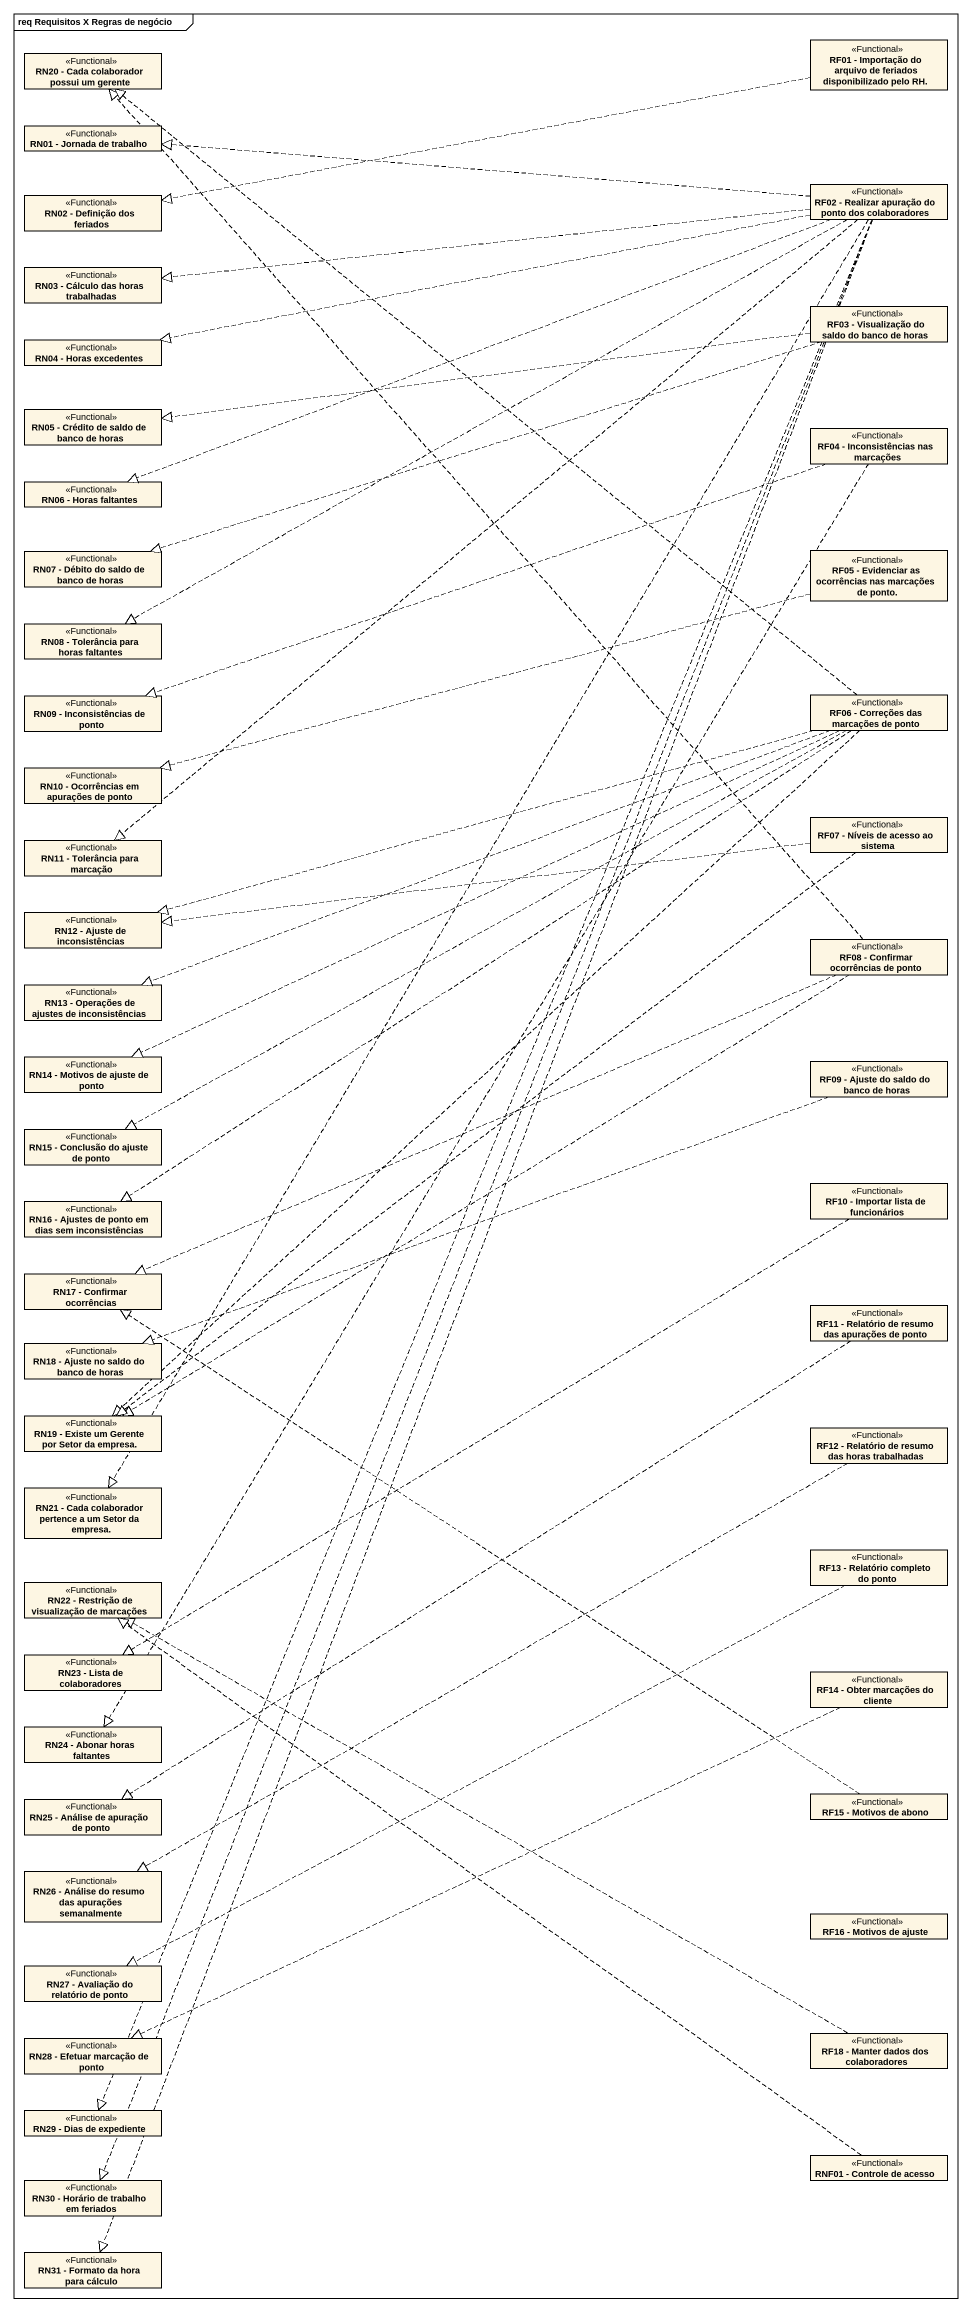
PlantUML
@startuml
mainframe req Requisitos X Regras de negócio
hide circle
hide empty members
class "RF01 - Importação do arquivo de feriados disponibilizado pelo RH." as RF01_Importação_do_arquivo <<Functional>>
class "RN20 - Cada colaborador possui um gerente" as RN20_Cada_colaborador <<Functional>>
class "RN01 - Jornada de trabalho" as RN01_Jornada_de_trabalho <<Functional>>
class "RN02 - Definição dos feriados" as RN02_Definição_dos_feriados <<Functional>>
class "RF02 - Realizar apuração do ponto dos colaboradores" as RF02_Realizar_apuração_do <<Functional>>
class "RN03 - Cálculo das horas trabalhadas" as RN03_Cálculo_das_horas <<Functional>>
class "RF03 - Visualização do saldo do banco de horas" as RF03_Visualização_do_saldo <<Functional>>
class "RN04 - Horas excedentes" as RN04_Horas_excedentes <<Functional>>
class "RN05 - Crédito de saldo de banco de horas" as RN05_Crédito_de_saldo_de <<Functional>>
class "RF04 - Inconsistências nas marcações" as RF04_Inconsistências_nas <<Functional>>
class "RN06 - Horas faltantes" as RN06_Horas_faltantes <<Functional>>
class "RN07 - Débito do saldo de banco de horas" as RN07_Débito_do_saldo_de <<Functional>>
class "RF05 - Evidenciar as ocorrências nas marcações de ponto." as RF05_Evidenciar_as <<Functional>>
class "RN08 - Tolerância para horas faltantes" as RN08_Tolerância_para_horas <<Functional>>
class "RN09 - Inconsistências de ponto" as RN09_Inconsistências_de <<Functional>>
class "RF06 - Correções das marcações de ponto" as RF06_Correções_das <<Functional>>
class "RN10 - Ocorrências em apurações de ponto" as RN10_Ocorrências_em <<Functional>>
class "RF07 - Níveis de acesso ao sistema" as RF07_Níveis_de_acesso_ao <<Functional>>
class "RN11 - Tolerância para marcação" as RN11_Tolerância_para <<Functional>>
class "RN12 - Ajuste de inconsistências" as RN12_Ajuste_de <<Functional>>
class "RF08 - Confirmar ocorrências de ponto" as RF08_Confirmar_ocorrências <<Functional>>
class "RN13 - Operações de ajustes de inconsistências" as RN13_Operações_de_ajustes <<Functional>>
class "RN14 - Motivos de ajuste de ponto" as RN14_Motivos_de_ajuste_de <<Functional>>
class "RF09 - Ajuste do saldo do banco de horas" as RF09_Ajuste_do_saldo_do <<Functional>>
class "RN15 - Conclusão do ajuste de ponto" as RN15_Conclusão_do_ajuste_de <<Functional>>
class "RN16 - Ajustes de ponto em dias sem inconsistências" as RN16_Ajustes_de_ponto_em <<Functional>>
class "RF10 - Importar lista de funcionários" as RF10_Importar_lista_de <<Functional>>
class "RN17 - Confirmar ocorrências" as RN17_Confirmar_ocorrências <<Functional>>
class "RF11 - Relatório de resumo das apurações de ponto" as RF11_Relatório_de_resumo <<Functional>>
class "RN18 - Ajuste no saldo do banco de horas" as RN18_Ajuste_no_saldo_do <<Functional>>
class "RN19 - Existe um Gerente por Setor da empresa." as RN19_Existe_um_Gerente_por <<Functional>>
class "RF12 - Relatório de resumo das horas trabalhadas" as RF12_Relatório_de_resumo <<Functional>>
class "RN21 - Cada colaborador pertence a um Setor da empresa." as RN21_Cada_colaborador <<Functional>>
class "RF13 - Relatório completo do ponto" as RF13_Relatório_completo_do <<Functional>>
class "RN22 - Restrição de visualização de marcações" as RN22_Restrição_de <<Functional>>
class "RN23 - Lista de colaboradores" as RN23_Lista_de_colaboradores <<Functional>>
class "RF14 - Obter marcações do cliente" as RF14_Obter_marcações_do <<Functional>>
class "RN24 - Abonar horas faltantes" as RN24_Abonar_horas_faltantes <<Functional>>
class "RN25 - Análise de apuração de ponto" as RN25_Análise_de_apuração_de <<Functional>>
class "RF15 - Motivos de abono" as RF15_Motivos_de_abono <<Functional>>
class "RN26 - Análise do resumo das apurações semanalmente" as RN26_Análise_do_resumo_das <<Functional>>
class "RF16 - Motivos de ajuste" as RF16_Motivos_de_ajuste <<Functional>>
class "RN27 - Avaliação do relatório de ponto" as RN27_Avaliação_do_relatório <<Functional>>
class "RN28 - Efetuar marcação de ponto" as RN28_Efetuar_marcação_de <<Functional>>
class "RF18 - Manter dados dos colaboradores" as RF18_Manter_dados_dos <<Functional>>
class "RN29 - Dias de expediente" as RN29_Dias_de_expediente <<Functional>>
class "RNF01 - Controle de acesso" as RNF01_Controle_de_acesso <<Functional>>
class "RN30 - Horário de trabalho em feriados" as RN30_Horário_de_trabalho_em <<Functional>>
class "RN31 - Formato da hora para cálculo" as RN31_Formato_da_hora_para <<Functional>>
RF01_Importação_do_arquivo .left.|> RN02_Definição_dos_feriados
RF02_Realizar_apuração_do .left.|> RN01_Jornada_de_trabalho
RF02_Realizar_apuração_do .left.|> RN03_Cálculo_das_horas
RF02_Realizar_apuração_do .left.|> RN04_Horas_excedentes
RF02_Realizar_apuração_do .left.|> RN06_Horas_faltantes
RF02_Realizar_apuração_do .left.|> RN08_Tolerância_para_horas
RF02_Realizar_apuração_do ..|> RN11_Tolerância_para
RF02_Realizar_apuração_do ..|> RN21_Cada_colaborador
RF02_Realizar_apuração_do ..|> RN29_Dias_de_expediente
RF02_Realizar_apuração_do ..|> RN30_Horário_de_trabalho_em
RF02_Realizar_apuração_do ..|> RN31_Formato_da_hora_para
RF03_Visualização_do_saldo .left.|> RN05_Crédito_de_saldo_de
RF03_Visualização_do_saldo .left.|> RN07_Débito_do_saldo_de
RF04_Inconsistências_nas .left.|> RN09_Inconsistências_de
RF04_Inconsistências_nas ..|> RN24_Abonar_horas_faltantes
RF05_Evidenciar_as .left.|> RN10_Ocorrências_em
RF06_Correções_das .up.|> RN20_Cada_colaborador
RF06_Correções_das .left.|> RN12_Ajuste_de
RF06_Correções_das .left.|> RN13_Operações_de_ajustes
RF06_Correções_das .left.|> RN14_Motivos_de_ajuste_de
RF06_Correções_das .left.|> RN15_Conclusão_do_ajuste_de
RF06_Correções_das ..|> RN16_Ajustes_de_ponto_em
RF06_Correções_das ..|> RN19_Existe_um_Gerente_por
RF07_Níveis_de_acesso_ao .left.|> RN12_Ajuste_de
RF07_Níveis_de_acesso_ao ..|> RN19_Existe_um_Gerente_por
RF08_Confirmar_ocorrências .up.|> RN20_Cada_colaborador
RF08_Confirmar_ocorrências .left.|> RN17_Confirmar_ocorrências
RF08_Confirmar_ocorrências ..|> RN19_Existe_um_Gerente_por
RF09_Ajuste_do_saldo_do .left.|> RN18_Ajuste_no_saldo_do
RF10_Importar_lista_de .left.|> RN23_Lista_de_colaboradores
RF11_Relatório_de_resumo ..|> RN25_Análise_de_apuração_de
RF12_Relatório_de_resumo .left.|> RN26_Análise_do_resumo_das
RF13_Relatório_completo_do .left.|> RN27_Avaliação_do_relatório
RF14_Obter_marcações_do .left.|> RN28_Efetuar_marcação_de
RF15_Motivos_de_abono .up.|> RN17_Confirmar_ocorrências
RF18_Manter_dados_dos .left.|> RN22_Restrição_de
RNF01_Controle_de_acesso .up.|> RN22_Restrição_de
@enduml
